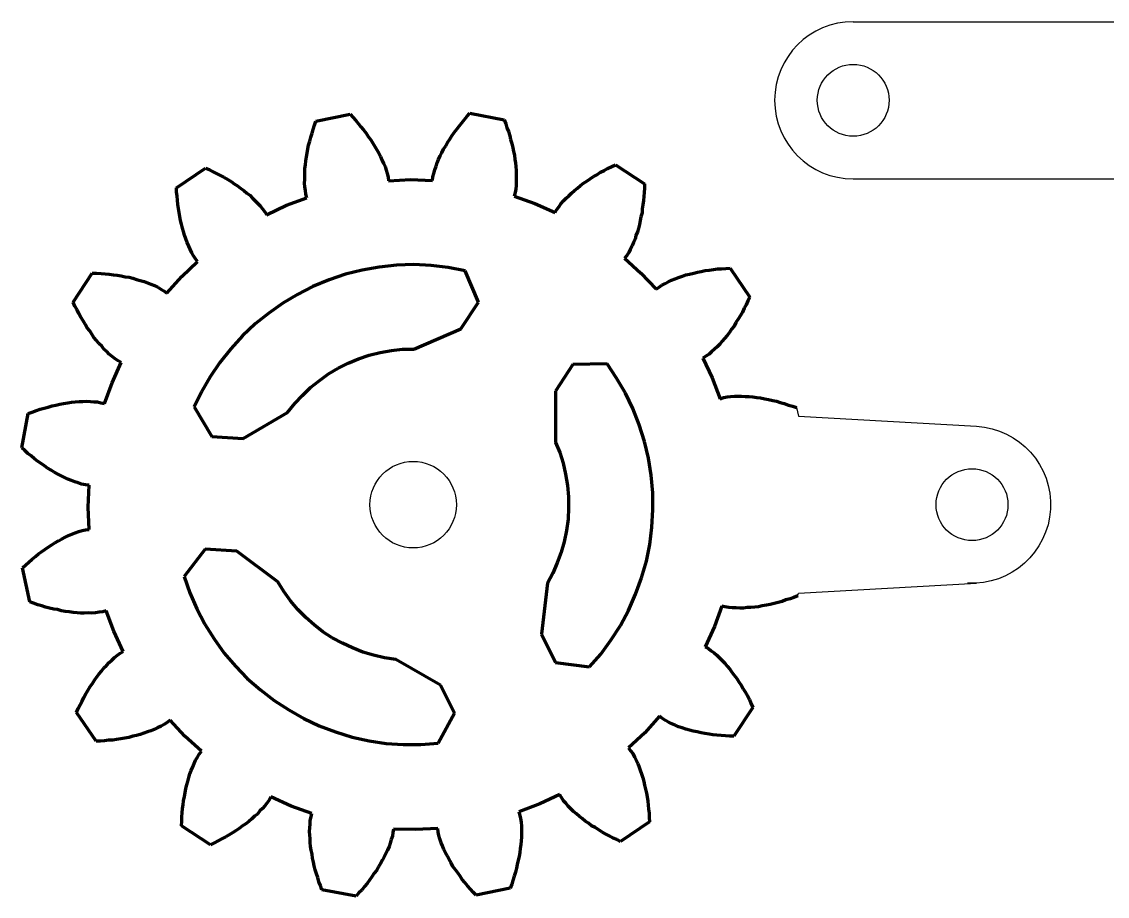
# Model space of a CAD drawing. Extents: x 3 to 159, y 10 to 125.
# Drawn here: x 3.5 to 72.6, y 10.5 to 66.1 of the extents above; entities that cross this region are included whole.
import ezdxf

# ---------------------------------------------------------------- set-up
doc = ezdxf.new("R2010")
doc.units = 0

msp = doc.modelspace()

# ---------------------------------------------------------------- linework, layer by layer
at = {"linetype": 'ByBlock'}
for p, q in [((56.422, 66.101), (91.982, 66.101)), ((56.422, 56.101), (91.145, 56.101)), ((52.822, 41.557), (52.932, 41.007)), ((52.932, 41.007), (64.263, 40.372)), ((52.905, 29.573), (52.939, 29.747)), ((52.939, 29.747), (64.265, 30.387))]:
    msp.add_line(p, q, dxfattribs=at)
at = {"color": 7, "lineweight": 211}
for points in [[(22.231, 59.775), (24.405, 60.226)], [(24.405, 60.226), (24.576, 60.03)], [(31.856, 60.093), (32.035, 60.274)], [(32.035, 60.274), (34.215, 59.859)], [(22.066, 59.25), (22.152, 59.528)], [(22.152, 59.528), (22.231, 59.775)], [(24.576, 60.03), (24.766, 59.809)], [(24.766, 59.809), (24.937, 59.613)], [(24.937, 59.613), (25.102, 59.409)], [(25.102, 59.409), (25.272, 59.214)], [(31.196, 59.27), (31.358, 59.463)], [(31.358, 59.463), (31.523, 59.677)], [(31.523, 59.677), (31.686, 59.87)], [(31.686, 59.87), (31.856, 60.093)], [(34.215, 59.859), (34.325, 59.608)], [(34.325, 59.608), (34.393, 59.347)], [(21.838, 58.503), (21.916, 58.75)], [(21.916, 58.75), (21.987, 59.003)], [(21.987, 59.003), (22.066, 59.25)], [(25.272, 59.214), (25.437, 59.009)], [(25.437, 59.009), (25.566, 58.805)], [(25.566, 58.805), (25.72, 58.584)], [(30.751, 58.629), (30.888, 58.838)], [(30.888, 58.838), (31.026, 59.047)], [(31.026, 59.047), (31.196, 59.27)], [(34.393, 59.347), (34.478, 59.112)], [(34.478, 59.112), (34.569, 58.849)], [(34.569, 58.849), (34.62, 58.6)], [(21.73, 58.011), (21.767, 58.25)], [(21.767, 58.25), (21.838, 58.503)], [(25.72, 58.584), (25.857, 58.374)], [(25.857, 58.374), (25.986, 58.17)], [(25.986, 58.17), (26.113, 57.943)], [(30.356, 57.991), (30.493, 58.2)], [(30.493, 58.2), (30.614, 58.42)], [(30.614, 58.42), (30.751, 58.629)], [(34.62, 58.6), (34.694, 58.348)], [(34.694, 58.348), (34.763, 58.088)], [(34.763, 58.088), (34.811, 57.852)], [(21.596, 57.261), (21.634, 57.5)], [(21.634, 57.5), (21.676, 57.747)], [(21.676, 57.747), (21.73, 58.011)], [(26.113, 57.943), (26.242, 57.739)], [(26.242, 57.739), (26.337, 57.521)], [(26.337, 57.521), (26.439, 57.31)], [(29.96, 57.115), (30.044, 57.335)], [(30.044, 57.335), (30.14, 57.571)], [(30.14, 57.571), (30.244, 57.766)], [(30.244, 57.766), (30.356, 57.991)], [(34.811, 57.852), (34.863, 57.603)], [(34.863, 57.603), (34.895, 57.343)], [(34.895, 57.343), (34.927, 57.118)], [(13.373, 55.544), (15.209, 56.791)], [(15.209, 56.791), (15.446, 56.695)], [(15.446, 56.695), (15.691, 56.558)], [(21.532, 56.526), (21.533, 56.764)], [(21.533, 56.764), (21.57, 57.003)], [(21.57, 57.003), (21.596, 57.261)], [(26.439, 57.31), (26.535, 57.092)], [(26.535, 57.092), (26.636, 56.882)], [(26.636, 56.882), (26.704, 56.658)], [(26.704, 56.658), (26.764, 56.439)], [(29.742, 56.456), (29.796, 56.684)], [(29.796, 56.684), (29.881, 56.904)], [(29.881, 56.904), (29.96, 57.115)], [(34.927, 57.118), (34.954, 56.885)], [(34.954, 56.885), (34.969, 56.636)], [(40.572, 56.64), (40.793, 56.758)], [(40.793, 56.758), (41.056, 56.885)], [(41.056, 56.885), (41.307, 56.995)], [(41.307, 56.995), (43.146, 55.787)], [(15.691, 56.558), (15.916, 56.446)], [(15.916, 56.446), (16.153, 56.315)], [(16.153, 56.315), (16.378, 56.202)], [(16.378, 56.202), (16.623, 56.065)], [(16.623, 56.065), (16.832, 55.928)], [(21.512, 55.821), (21.521, 56.054)], [(21.521, 56.054), (21.523, 56.293)], [(21.523, 56.293), (21.532, 56.526)], [(26.764, 56.439), (26.832, 56.215)], [(26.832, 56.215), (26.858, 55.982)], [(26.858, 55.982), (28.25, 56.061)], [(28.25, 56.061), (28.25, 56.061)], [(28.25, 56.061), (29.648, 56.004)], [(29.648, 56.004), (29.674, 56.226)], [(29.674, 56.226), (29.742, 56.456)], [(34.969, 56.636), (34.985, 56.386)], [(34.984, 56.148), (34.974, 55.915)], [(34.985, 56.386), (34.984, 56.148)], [(39.26, 55.827), (39.464, 55.956)], [(39.464, 55.956), (39.685, 56.11)], [(39.685, 56.11), (39.895, 56.247)], [(39.895, 56.247), (40.116, 56.365)], [(40.116, 56.365), (40.337, 56.52)], [(40.337, 56.52), (40.572, 56.64)], [(13.372, 55.27), (13.373, 55.544)], [(13.413, 55.004), (13.372, 55.27)], [(16.832, 55.928), (17.041, 55.791)], [(17.041, 55.791), (17.25, 55.654)], [(17.25, 55.654), (17.448, 55.5)], [(17.448, 55.5), (17.657, 55.362)], [(17.657, 55.362), (17.849, 55.2)], [(21.538, 55.588), (21.512, 55.821)], [(21.57, 55.364), (21.538, 55.588)], [(21.597, 55.131), (21.57, 55.364)], [(34.947, 55.454), (34.92, 55.232)], [(34.973, 55.676), (34.947, 55.454)], [(34.974, 55.915), (34.973, 55.676)], [(38.487, 55.198), (38.683, 55.368)], [(38.683, 55.368), (38.871, 55.508)], [(38.871, 55.508), (39.067, 55.679)], [(39.067, 55.679), (39.26, 55.827)], [(43.145, 55.512), (43.116, 55.232)], [(43.146, 55.787), (43.145, 55.512)], [(13.429, 54.754), (13.413, 55.004)], [(13.45, 54.477), (13.429, 54.754)], [(17.849, 55.2), (18.022, 55.063)], [(18.022, 55.063), (18.204, 54.883)], [(18.204, 54.883), (18.369, 54.715)], [(18.369, 54.715), (18.525, 54.553)], [(20.356, 54.426), (21.665, 54.907)], [(21.665, 54.907), (21.597, 55.131)], [(34.92, 55.232), (34.858, 55.01)], [(34.858, 55.01), (36.162, 54.536)], [(37.826, 54.519), (37.989, 54.712)], [(37.989, 54.712), (38.157, 54.877)], [(38.157, 54.877), (38.319, 55.033)], [(38.319, 55.033), (38.487, 55.198)], [(43.078, 54.719), (43.041, 54.444)], [(43.096, 54.982), (43.078, 54.719)], [(43.116, 55.232), (43.096, 54.982)], [(13.501, 54.228), (13.45, 54.477)], [(13.534, 53.967), (13.501, 54.228)], [(13.574, 53.701), (13.534, 53.967)], [(18.525, 54.553), (18.69, 54.385)], [(18.69, 54.385), (18.83, 54.197)], [(18.83, 54.197), (18.983, 54.012)], [(18.983, 54.012), (19.096, 53.819)], [(19.096, 53.819), (20.356, 54.426)], [(20.356, 54.426), (20.356, 54.426)], [(36.162, 54.536), (37.459, 53.959)], [(37.459, 53.959), (37.563, 54.154)], [(37.563, 54.154), (37.706, 54.336)], [(37.706, 54.336), (37.826, 54.519)], [(42.986, 53.941), (42.908, 53.694)], [(43.004, 54.205), (42.986, 53.941)], [(43.041, 54.444), (43.004, 54.205)], [(13.623, 53.466), (13.574, 53.701)], [(13.675, 53.216), (13.623, 53.466)], [(13.749, 52.965), (13.675, 53.216)], [(42.828, 53.208), (42.757, 52.955)], [(42.87, 53.455), (42.828, 53.208)], [(42.908, 53.694), (42.87, 53.455)], [(13.808, 52.746), (13.749, 52.965)], [(13.876, 52.522), (13.808, 52.746)], [(13.961, 52.287), (13.876, 52.522)], [(42.695, 52.733), (42.6, 52.496)], [(42.757, 52.955), (42.695, 52.733)], [(14.046, 52.051), (13.961, 52.287)], [(14.142, 51.833), (14.046, 52.051)], [(14.243, 51.623), (14.142, 51.833)], [(42.352, 51.846), (42.239, 51.62)], [(42.436, 52.065), (42.352, 51.846)], [(42.54, 52.26), (42.436, 52.065)], [(42.6, 52.496), (42.54, 52.26)], [(14.339, 51.404), (14.243, 51.623)], [(14.451, 51.211), (14.339, 51.404)], [(14.563, 51.018), (14.451, 51.211)], [(42.009, 51.233), (41.871, 51.06)], [(42.135, 51.426), (42.009, 51.233)], [(42.239, 51.62), (42.135, 51.426)], [(13.7, 49.886), (14.709, 50.838)], [(14.709, 50.838), (14.563, 51.018)], [(26.263, 50.486), (25.182, 50.299)], [(27.358, 50.605), (26.263, 50.486)], [(28.467, 50.654), (27.358, 50.605)], [(29.563, 50.592), (28.467, 50.654)], [(30.656, 50.472), (29.563, 50.592)], [(31.739, 50.263), (30.656, 50.472)], [(41.871, 51.06), (42.915, 50.099)], [(6.794, 48.261), (8.002, 50.1)], [(8.002, 50.1), (8.276, 50.099)], [(8.276, 50.099), (8.568, 50.087)], [(8.568, 50.087), (8.817, 50.066)], [(8.817, 50.066), (9.081, 50.049)], [(9.081, 50.049), (9.345, 49.995)], [(9.345, 49.995), (9.594, 49.974)], [(9.594, 49.974), (9.842, 49.932)], [(9.842, 49.932), (10.105, 49.878)], [(10.105, 49.878), (10.344, 49.841)], [(10.344, 49.841), (10.58, 49.781)], [(10.58, 49.781), (10.828, 49.703)], [(12.739, 48.842), (13.7, 49.886)], [(13.7, 49.886), (13.7, 49.886)], [(24.116, 50.042), (23.073, 49.674)], [(25.182, 50.299), (24.116, 50.042)], [(32.574, 48.255), (31.739, 50.263)], [(42.915, 50.099), (42.915, 50.099)], [(42.915, 50.099), (43.885, 49.08)], [(44.862, 49.658), (45.098, 49.743)], [(45.098, 49.743), (45.316, 49.838)], [(45.316, 49.838), (45.551, 49.923)], [(45.551, 49.923), (45.776, 49.991)], [(45.776, 49.991), (46.011, 50.04)], [(46.011, 50.04), (46.271, 50.108)], [(46.271, 50.108), (46.512, 50.165)], [(46.512, 50.165), (46.756, 50.209)], [(46.756, 50.209), (46.997, 50.266)], [(46.997, 50.266), (47.257, 50.298)], [(47.257, 50.298), (47.523, 50.339)], [(47.523, 50.339), (47.784, 50.371)], [(47.784, 50.371), (48.033, 50.386)], [(48.033, 50.386), (48.324, 50.411)], [(48.324, 50.411), (48.591, 50.415)], [(48.591, 50.415), (49.837, 48.579)], [(10.828, 49.703), (11.056, 49.649)], [(11.056, 49.649), (11.303, 49.57)], [(11.303, 49.57), (11.523, 49.485)], [(11.523, 49.485), (11.734, 49.406)], [(11.734, 49.406), (11.954, 49.322)], [(11.954, 49.322), (12.179, 49.21)], [(12.179, 49.21), (12.363, 49.089)], [(12.363, 49.089), (12.566, 48.979)], [(22.042, 49.251), (21.06, 48.759)], [(23.073, 49.674), (22.042, 49.251)], [(43.885, 49.08), (44.072, 49.22)], [(44.072, 49.22), (44.241, 49.348)], [(44.241, 49.348), (44.459, 49.444)], [(44.459, 49.444), (44.652, 49.556)], [(44.652, 49.556), (44.862, 49.658)], [(12.566, 48.979), (12.739, 48.842)], [(21.06, 48.759), (20.129, 48.198)], [(49.725, 48.354), (49.613, 48.092)], [(49.837, 48.579), (49.725, 48.354)], [(6.904, 48.009), (6.794, 48.261)], [(7.041, 47.763), (6.904, 48.009)], [(7.159, 47.542), (7.041, 47.763)], [(20.129, 48.198), (19.235, 47.565)], [(31.459, 46.558), (32.574, 48.255)], [(49.493, 47.872), (49.369, 47.63)], [(49.613, 48.092), (49.493, 47.872)], [(7.28, 47.307), (7.159, 47.542)], [(7.423, 47.07), (7.28, 47.307)], [(7.552, 46.865), (7.423, 47.07)], [(19.235, 47.565), (18.366, 46.88)], [(49.095, 47.176), (48.958, 46.967)], [(49.249, 47.41), (49.095, 47.176)], [(49.369, 47.63), (49.249, 47.41)], [(7.673, 46.63), (7.552, 46.865)], [(7.843, 46.435), (7.673, 46.63)], [(7.972, 46.23), (7.843, 46.435)], [(18.366, 46.88), (17.564, 46.115)], [(28.461, 45.273), (31.459, 46.558)], [(48.546, 46.34), (48.392, 46.143)], [(48.683, 46.549), (48.546, 46.34)], [(48.846, 46.742), (48.683, 46.549)], [(48.958, 46.967), (48.846, 46.742)], [(8.11, 46.02), (7.972, 46.23)], [(8.275, 45.816), (8.11, 46.02)], [(8.42, 45.637), (8.275, 45.816)], [(8.602, 45.458), (8.42, 45.637)], [(17.564, 46.115), (16.81, 45.294)], [(48.092, 45.777), (47.93, 45.585)], [(48.23, 45.95), (48.092, 45.777)], [(48.392, 46.143), (48.23, 45.95)], [(8.75, 45.265), (8.602, 45.458)], [(8.923, 45.127), (8.75, 45.265)], [(9.087, 44.959), (8.923, 45.127)], [(9.28, 44.797), (9.087, 44.959)], [(16.81, 45.294), (16.122, 44.43)], [(25.632, 44.882), (26.324, 45.062)], [(26.324, 45.062), (27.034, 45.194)], [(27.034, 45.194), (27.74, 45.268)], [(27.74, 45.268), (28.461, 45.273)], [(47.252, 44.953), (47.042, 44.816)], [(47.414, 45.11), (47.252, 44.953)], [(47.599, 45.263), (47.414, 45.11)], [(47.762, 45.42), (47.599, 45.263)], [(47.93, 45.585), (47.762, 45.42)], [(9.263, 43.133), (9.84, 44.429)], [(9.453, 44.659), (9.28, 44.797)], [(9.645, 44.533), (9.453, 44.659)], [(9.84, 44.429), (9.645, 44.533)], [(16.122, 44.43), (15.501, 43.521)], [(23.658, 44.062), (24.29, 44.388)], [(24.29, 44.388), (24.943, 44.653)], [(24.943, 44.653), (25.632, 44.882)], [(38.592, 44.301), (37.477, 42.605)], [(40.766, 44.333), (38.592, 44.301)], [(41.371, 43.432), (40.766, 44.333)], [(47.042, 44.816), (46.849, 44.704)], [(46.849, 44.704), (47.456, 43.443)], [(15.501, 43.521), (14.956, 42.564)], [(22.451, 43.263), (23.033, 43.694)], [(23.033, 43.694), (23.658, 44.062)], [(8.779, 41.812), (9.263, 43.133)], [(9.263, 43.133), (9.263, 43.133)], [(21.381, 42.327), (21.891, 42.829)], [(21.891, 42.829), (22.451, 43.263)], [(41.932, 42.466), (41.371, 43.432)], [(47.456, 43.443), (47.456, 43.443)], [(47.456, 43.443), (47.962, 42.118)], [(14.956, 42.564), (14.477, 41.598)], [(20.896, 41.808), (21.381, 42.327)], [(37.477, 42.605), (37.488, 39.343)], [(42.408, 41.495), (41.932, 42.466)], [(47.962, 42.118), (48.186, 42.186)], [(48.186, 42.186), (48.393, 42.229)], [(48.393, 42.229), (48.618, 42.261)], [(48.618, 42.261), (48.867, 42.277)], [(48.867, 42.277), (49.084, 42.278)], [(49.084, 42.278), (49.322, 42.277)], [(49.322, 42.277), (49.555, 42.267)], [(49.555, 42.267), (49.811, 42.255)], [(49.811, 42.255), (50.033, 42.229)], [(50.033, 42.229), (50.291, 42.203)], [(50.291, 42.203), (50.53, 42.166)], [(50.53, 42.166), (50.793, 42.112)], [(4.452, 41.364), (4.687, 41.449)], [(4.687, 41.449), (4.939, 41.522)], [(4.939, 41.522), (5.2, 41.591)], [(5.2, 41.591), (5.451, 41.665)], [(5.451, 41.665), (5.695, 41.708)], [(5.695, 41.708), (5.936, 41.765)], [(5.936, 41.765), (6.18, 41.808)], [(6.18, 41.808), (6.446, 41.849)], [(6.446, 41.849), (6.681, 41.898)], [(6.681, 41.898), (6.914, 41.924)], [(6.914, 41.924), (7.164, 41.94)], [(7.164, 41.94), (7.402, 41.938)], [(7.402, 41.938), (7.652, 41.954)], [(7.652, 41.954), (7.885, 41.944)], [(7.885, 41.944), (8.107, 41.918)], [(8.107, 41.918), (8.345, 41.917)], [(8.345, 41.917), (8.551, 41.866)], [(8.551, 41.866), (8.779, 41.812)], [(14.477, 41.598), (15.602, 39.722)], [(20.429, 41.241), (20.896, 41.808)], [(42.803, 40.458), (42.408, 41.495)], [(50.793, 42.112), (51.041, 42.069)], [(51.041, 42.069), (51.304, 42.016)], [(51.304, 42.016), (51.532, 41.962)], [(51.532, 41.962), (51.78, 41.883)], [(51.78, 41.883), (52.032, 41.813)], [(52.032, 41.813), (52.305, 41.717)], [(52.305, 41.717), (52.558, 41.647)], [(52.558, 41.647), (52.822, 41.557)], [(3.514, 38.989), (3.929, 41.169)], [(3.929, 41.169), (4.175, 41.27)], [(4.175, 41.27), (4.452, 41.364)], [(17.614, 39.597), (20.429, 41.241)], [(43.146, 39.395), (42.803, 40.458)], [(15.602, 39.722), (17.614, 39.597)], [(43.402, 38.329), (43.146, 39.395)], [(3.707, 38.827), (3.514, 38.989)], [(3.913, 38.631), (3.707, 38.827)], [(37.488, 39.343), (37.753, 38.69)], [(37.753, 38.69), (37.966, 38.012)], [(4.111, 38.477), (3.913, 38.631)], [(4.32, 38.304), (4.111, 38.477)], [(4.518, 38.15), (4.32, 38.304)], [(4.752, 37.996), (4.518, 38.15)], [(4.961, 37.859), (4.752, 37.996)], [(37.966, 38.012), (38.126, 37.309)], [(43.573, 37.26), (43.402, 38.329)], [(5.154, 37.696), (4.961, 37.859)], [(5.379, 37.584), (5.154, 37.696)], [(5.588, 37.447), (5.379, 37.584)], [(5.808, 37.326), (5.588, 37.447)], [(6.033, 37.214), (5.808, 37.326)], [(38.126, 37.309), (38.253, 36.591)], [(6.228, 37.11), (6.033, 37.214)], [(6.454, 36.998), (6.228, 37.11)], [(6.673, 36.913), (6.454, 36.998)], [(6.885, 36.834), (6.673, 36.913)], [(7.115, 36.767), (6.885, 36.834)], [(7.327, 36.688), (7.115, 36.767)], [(7.574, 36.645), (7.327, 36.688)], [(7.796, 36.619), (7.574, 36.645)], [(7.739, 35.22), (7.796, 36.619)], [(43.675, 36.14), (43.573, 37.26)], [(38.253, 36.591), (38.299, 35.879)], [(43.671, 35.041), (43.675, 36.14)], [(38.299, 35.879), (38.315, 35.174)], [(7.801, 33.803), (7.739, 35.22)], [(7.739, 35.22), (7.739, 35.22)], [(38.315, 35.174), (38.284, 34.453)], [(43.61, 33.945), (43.671, 35.041)], [(38.284, 34.453), (38.177, 33.745)], [(43.489, 32.852), (43.61, 33.945)], [(5.856, 33.083), (6.049, 33.195)], [(6.049, 33.195), (6.279, 33.308)], [(6.279, 33.308), (6.489, 33.409)], [(6.489, 33.409), (6.707, 33.505)], [(6.707, 33.505), (6.907, 33.589)], [(6.907, 33.589), (7.142, 33.674)], [(7.142, 33.674), (7.36, 33.734)], [(7.36, 33.734), (7.568, 33.777)], [(7.568, 33.777), (7.801, 33.803)], [(38.177, 33.745), (38.038, 33.023)], [(4.774, 32.382), (4.994, 32.536)], [(4.994, 32.536), (5.204, 32.674)], [(5.204, 32.674), (5.425, 32.828)], [(5.425, 32.828), (5.629, 32.957)], [(5.629, 32.957), (5.856, 33.083)], [(15.19, 32.539), (13.856, 30.818)], [(17.202, 32.414), (15.19, 32.539)], [(38.038, 33.023), (37.837, 32.353)], [(43.264, 31.78), (43.489, 32.852)], [(3.974, 31.711), (4.186, 31.907)], [(4.186, 31.907), (4.39, 32.072)], [(4.39, 32.072), (4.586, 32.242)], [(4.586, 32.242), (4.774, 32.382)], [(19.808, 30.462), (17.202, 32.414)], [(37.837, 32.353), (37.595, 31.675)], [(42.954, 30.726), (43.264, 31.78)], [(3.563, 31.359), (3.77, 31.546)], [(4.024, 29.202), (3.563, 31.359)], [(3.77, 31.546), (3.974, 31.711)], [(37.595, 31.675), (37.319, 31.018)], [(13.856, 30.818), (14.21, 29.772)], [(20.187, 29.854), (19.808, 30.462)], [(37.319, 31.018), (36.96, 30.381)], [(42.57, 29.686), (42.954, 30.726)], [(14.21, 29.772), (14.658, 28.76)], [(20.618, 29.272), (20.187, 29.854)], [(36.96, 30.381), (36.586, 27.133)], [(4.26, 29.106), (4.024, 29.202)], [(4.533, 29.011), (4.26, 29.106)], [(21.093, 28.721), (20.618, 29.272)], [(42.134, 28.657), (42.57, 29.686)], [(51.142, 29.02), (50.899, 28.977)], [(51.394, 29.094), (51.142, 29.02)], [(51.655, 29.163), (51.394, 29.094)], [(51.896, 29.22), (51.655, 29.163)], [(52.142, 29.321), (51.896, 29.22)], [(52.402, 29.39), (52.142, 29.321)], [(52.637, 29.474), (52.402, 29.39)], [(52.905, 29.573), (52.637, 29.474)], [(4.786, 28.94), (4.533, 29.011)], [(5.033, 28.862), (4.786, 28.94)], [(5.286, 28.791), (5.033, 28.862)], [(5.55, 28.738), (5.286, 28.791)], [(5.789, 28.7), (5.55, 28.738)], [(6.036, 28.622), (5.789, 28.7)], [(6.283, 28.579), (6.036, 28.622)], [(6.538, 28.567), (6.283, 28.579)], [(6.785, 28.524), (6.538, 28.567)], [(7.035, 28.504), (6.785, 28.524)], [(7.257, 28.477), (7.035, 28.504)], [(7.496, 28.476), (7.257, 28.477)], [(7.745, 28.492), (7.496, 28.476)], [(7.978, 28.482), (7.745, 28.492)], [(8.211, 28.509), (7.978, 28.482)], [(8.436, 28.541), (8.211, 28.509)], [(8.668, 28.567), (8.436, 28.541)], [(8.893, 28.635), (8.668, 28.567)], [(9.373, 27.327), (8.893, 28.635)], [(14.658, 28.76), (15.167, 27.768)], [(21.596, 28.211), (21.093, 28.721)], [(41.613, 27.683), (42.134, 28.657)], [(48.056, 28.93), (47.591, 27.621)], [(48.262, 28.879), (48.056, 28.93)], [(48.509, 28.836), (48.262, 28.879)], [(48.731, 28.81), (48.509, 28.836)], [(48.969, 28.809), (48.731, 28.81)], [(49.202, 28.799), (48.969, 28.809)], [(49.441, 28.798), (49.202, 28.799)], [(49.665, 28.83), (49.441, 28.798)], [(49.915, 28.846), (49.665, 28.83)], [(50.164, 28.861), (49.915, 28.846)], [(50.397, 28.888), (50.164, 28.861)], [(50.633, 28.937), (50.397, 28.888)], [(50.899, 28.977), (50.633, 28.937)], [(15.167, 27.768), (15.755, 26.843)], [(22.126, 27.743), (21.596, 28.211)], [(22.672, 27.3), (22.126, 27.743)], [(41.009, 26.764), (41.613, 27.683)], [(9.964, 26.041), (9.373, 27.327)], [(9.373, 27.327), (9.373, 27.327)], [(23.274, 26.905), (22.672, 27.3)], [(36.586, 27.133), (37.482, 25.348)], [(47.591, 27.621), (47.006, 26.33)], [(47.591, 27.621), (47.591, 27.621)], [(15.755, 26.843), (16.397, 25.943)], [(23.923, 26.562), (23.274, 26.905)], [(24.563, 26.262), (23.923, 26.562)], [(25.23, 26.003), (24.563, 26.262)], [(40.363, 25.872), (41.009, 26.764)], [(47.006, 26.33), (47.209, 26.22)], [(9.247, 25.495), (9.415, 25.66)], [(9.415, 25.66), (9.602, 25.8)], [(9.602, 25.8), (9.771, 25.929)], [(9.771, 25.929), (9.964, 26.041)], [(16.397, 25.943), (17.109, 25.116)], [(25.9, 25.802), (25.23, 26.003)], [(26.605, 25.637), (25.9, 25.802)], [(27.313, 25.531), (26.605, 25.637)], [(39.651, 25.06), (40.363, 25.872)], [(47.209, 26.22), (47.382, 26.083)], [(47.382, 26.083), (47.574, 25.957)], [(47.574, 25.957), (47.742, 25.811)], [(47.742, 25.811), (47.906, 25.643)], [(47.906, 25.643), (48.088, 25.464)], [(8.583, 24.795), (8.737, 24.993)], [(8.737, 24.993), (8.905, 25.157)], [(8.905, 25.157), (9.084, 25.339)], [(9.084, 25.339), (9.247, 25.495)], [(17.109, 25.116), (17.866, 24.319)], [(30.156, 23.903), (27.313, 25.531)], [(37.482, 25.348), (39.651, 25.06)], [(48.088, 25.464), (48.244, 25.301)], [(48.244, 25.301), (48.398, 25.116)], [(48.398, 25.116), (48.563, 24.912)], [(48.563, 24.912), (48.708, 24.733)], [(8.009, 24.011), (8.146, 24.22)], [(8.146, 24.22), (8.3, 24.418)], [(8.3, 24.418), (8.437, 24.627)], [(8.437, 24.627), (8.583, 24.795)], [(17.866, 24.319), (18.703, 23.59)], [(48.708, 24.733), (48.857, 24.54)], [(48.857, 24.54), (49.011, 24.319)], [(49.011, 24.319), (49.14, 24.114)], [(7.597, 23.349), (7.718, 23.568)], [(7.718, 23.568), (7.871, 23.802)], [(7.871, 23.802), (8.009, 24.011)], [(18.703, 23.59), (19.584, 22.927)], [(31.053, 22.117), (30.156, 23.903)], [(49.14, 24.114), (49.294, 23.894)], [(49.294, 23.894), (49.42, 23.667)], [(49.42, 23.667), (49.549, 23.463)], [(7.225, 22.636), (7.353, 22.886)], [(7.353, 22.886), (7.474, 23.106)], [(7.474, 23.106), (7.597, 23.349)], [(19.584, 22.927), (20.504, 22.323)], [(49.549, 23.463), (49.687, 23.217)], [(49.687, 23.217), (49.813, 22.99)], [(49.813, 22.99), (49.915, 22.744)], [(6.998, 22.163), (7.104, 22.416)], [(8.244, 20.327), (6.998, 22.163)], [(7.104, 22.416), (7.225, 22.636)], [(20.504, 22.323), (21.462, 21.778)], [(30.004, 20.21), (31.053, 22.117)], [(50.041, 22.481), (48.833, 20.643)], [(49.915, 22.744), (50.041, 22.481)], [(12.782, 21.534), (12.572, 21.396)], [(12.95, 21.662), (12.782, 21.534)], [(13.897, 20.645), (12.95, 21.662)], [(21.462, 21.778), (22.447, 21.31)], [(44.107, 21.917), (43.154, 20.868)], [(44.288, 21.774), (44.107, 21.917)], [(44.472, 21.653), (44.288, 21.774)], [(44.675, 21.544), (44.472, 21.653)], [(44.875, 21.448), (44.675, 21.544)], [(45.095, 21.363), (44.875, 21.448)], [(11.043, 20.762), (10.818, 20.694)], [(11.278, 20.847), (11.043, 20.762)], [(11.513, 20.931), (11.278, 20.847)], [(11.732, 20.991), (11.513, 20.931)], [(11.95, 21.087), (11.732, 20.991)], [(12.16, 21.188), (11.95, 21.087)], [(12.379, 21.284), (12.16, 21.188)], [(12.572, 21.396), (12.379, 21.284)], [(22.447, 21.31), (23.478, 20.932)], [(23.478, 20.932), (24.545, 20.59)], [(43.154, 20.868), (42.126, 19.904)], [(43.154, 20.868), (43.154, 20.868)], [(45.315, 21.243), (45.095, 21.363)], [(45.543, 21.189), (45.315, 21.243)], [(45.762, 21.104), (45.543, 21.189)], [(46.01, 21.026), (45.762, 21.104)], [(46.238, 20.972), (46.01, 21.026)], [(46.485, 20.929), (46.238, 20.972)], [(46.749, 20.875), (46.485, 20.929)], [(46.971, 20.813), (46.749, 20.875)], [(47.251, 20.784), (46.971, 20.813)], [(47.498, 20.742), (47.251, 20.784)], [(47.748, 20.721), (47.498, 20.742)], [(8.53, 20.343), (8.244, 20.327)], [(8.779, 20.358), (8.53, 20.343)], [(9.045, 20.399), (8.779, 20.358)], [(9.311, 20.404), (9.045, 20.399)], [(9.555, 20.447), (9.311, 20.404)], [(9.821, 20.487), (9.555, 20.447)], [(10.082, 20.52), (9.821, 20.487)], [(10.323, 20.577), (10.082, 20.52)], [(10.583, 20.645), (10.323, 20.577)], [(10.818, 20.694), (10.583, 20.645)], [(14.947, 19.693), (13.897, 20.645)], [(13.897, 20.645), (13.897, 20.645)], [(24.545, 20.59), (25.618, 20.364)], [(25.618, 20.364), (26.7, 20.191)], [(26.7, 20.191), (27.796, 20.129)], [(27.796, 20.129), (28.903, 20.12)], [(28.903, 20.12), (30.004, 20.21)], [(48.028, 20.693), (47.748, 20.721)], [(48.287, 20.667), (48.028, 20.693)], [(48.542, 20.654), (48.287, 20.667)], [(48.833, 20.643), (48.542, 20.654)], [(14.7, 19.317), (14.804, 19.511)], [(14.804, 19.511), (14.947, 19.693)], [(42.126, 19.904), (42.249, 19.727)], [(42.249, 19.727), (42.403, 19.542)], [(42.403, 19.542), (42.499, 19.324)], [(14.298, 18.468), (14.393, 18.704)], [(14.393, 18.704), (14.478, 18.924)], [(14.478, 18.924), (14.573, 19.124)], [(14.573, 19.124), (14.7, 19.317)], [(42.499, 19.324), (42.611, 19.131)], [(42.611, 19.131), (42.712, 18.92)], [(42.712, 18.92), (42.797, 18.685)], [(42.797, 18.685), (42.868, 18.483)], [(14.08, 17.773), (14.151, 18.026)], [(14.151, 18.026), (14.219, 18.257)], [(14.219, 18.257), (14.298, 18.468)], [(42.868, 18.483), (42.953, 18.248)], [(42.953, 18.248), (43.038, 18.013)], [(43.038, 18.013), (43.095, 17.772)], [(13.905, 17.051), (13.959, 17.315)], [(13.959, 17.315), (14.018, 17.551)], [(14.018, 17.551), (14.08, 17.773)], [(43.095, 17.772), (43.138, 17.528)], [(43.138, 17.528), (43.212, 17.276)], [(43.212, 17.276), (43.263, 17.027)], [(13.814, 16.548), (13.868, 16.812)], [(13.868, 16.812), (13.905, 17.051)], [(19.25, 16.59), (19.129, 16.407)], [(19.36, 16.794), (19.25, 16.59)], [(20.65, 16.209), (19.36, 16.794)], [(37.758, 16.934), (36.473, 16.343)], [(37.871, 16.741), (37.758, 16.934)], [(37.983, 16.548), (37.871, 16.741)], [(43.263, 17.027), (43.312, 16.792)], [(43.312, 16.792), (43.353, 16.526)], [(13.722, 15.771), (13.751, 16.051)], [(13.751, 16.051), (13.788, 16.29)], [(13.788, 16.29), (13.814, 16.548)], [(18.672, 15.893), (18.518, 15.695)], [(18.84, 16.058), (18.672, 15.893)], [(18.986, 16.225), (18.84, 16.058)], [(19.129, 16.407), (18.986, 16.225)], [(21.977, 15.732), (20.65, 16.209)], [(20.65, 16.209), (20.65, 16.209)], [(36.473, 16.343), (35.148, 15.838)], [(36.473, 16.343), (36.473, 16.343)], [(38.139, 16.385), (37.983, 16.548)], [(38.293, 16.2), (38.139, 16.385)], [(38.45, 16.038), (38.293, 16.2)], [(38.631, 15.859), (38.45, 16.038)], [(43.353, 16.526), (43.385, 16.265)], [(43.385, 16.265), (43.4, 16.016)], [(43.4, 16.016), (43.441, 15.75)], [(13.689, 14.955), (13.701, 15.247)], [(13.696, 15.513), (13.722, 15.771)], [(13.701, 15.247), (13.696, 15.513)], [(17.967, 15.22), (17.779, 15.08)], [(18.162, 15.39), (17.967, 15.22)], [(18.331, 15.555), (18.162, 15.39)], [(18.518, 15.695), (18.331, 15.555)], [(21.865, 15.052), (21.866, 15.291)], [(21.866, 15.291), (21.934, 15.521)], [(21.934, 15.521), (21.977, 15.732)], [(35.148, 15.838), (35.216, 15.614)], [(35.216, 15.614), (35.259, 15.406)], [(35.259, 15.406), (35.291, 15.182)], [(38.807, 15.707), (38.631, 15.859)], [(39.005, 15.553), (38.807, 15.707)], [(39.172, 15.407), (39.005, 15.553)], [(39.37, 15.253), (39.172, 15.407)], [(39.579, 15.116), (39.37, 15.253)], [(43.461, 15.198), (41.625, 13.951)], [(43.441, 15.75), (43.44, 15.475)], [(43.44, 15.475), (43.461, 15.198)], [(15.528, 13.747), (13.689, 14.955)], [(17.169, 14.643), (16.923, 14.506)], [(17.348, 14.789), (17.169, 14.643)], [(17.569, 14.943), (17.348, 14.789)], [(17.779, 15.08), (17.569, 14.943)], [(21.829, 14.597), (21.838, 14.83)], [(21.845, 14.347), (21.829, 14.597)], [(21.838, 14.83), (21.865, 15.052)], [(27.138, 14.519), (27.112, 14.297)], [(27.164, 14.741), (27.138, 14.519)], [(28.579, 14.709), (27.164, 14.741)], [(29.996, 14.771), (28.579, 14.709)], [(28.579, 14.709), (28.579, 14.709)], [(30.022, 14.539), (29.996, 14.771)], [(30.065, 14.331), (30.022, 14.539)], [(35.291, 15.182), (35.306, 14.932)], [(35.306, 14.932), (35.308, 14.716)], [(35.308, 14.716), (35.323, 14.466)], [(39.772, 14.954), (39.579, 15.116)], [(39.997, 14.842), (39.772, 14.954)], [(40.231, 14.688), (39.997, 14.842)], [(40.44, 14.551), (40.231, 14.688)], [(40.677, 14.419), (40.44, 14.551)], [(15.79, 13.874), (15.528, 13.747)], [(16.02, 13.986), (15.79, 13.874)], [(16.246, 14.113), (16.02, 13.986)], [(16.492, 14.25), (16.246, 14.113)], [(16.713, 14.368), (16.492, 14.25)], [(16.923, 14.506), (16.713, 14.368)], [(21.86, 14.134), (21.845, 14.347)], [(21.875, 13.884), (21.86, 14.134)], [(21.891, 13.635), (21.875, 13.884)], [(26.965, 13.855), (26.886, 13.644)], [(27.033, 14.086), (26.965, 13.855)], [(27.112, 14.297), (27.033, 14.086)], [(30.125, 14.112), (30.065, 14.331)], [(30.21, 13.877), (30.125, 14.112)], [(30.295, 13.678), (30.21, 13.877)], [(35.285, 13.989), (35.275, 13.756)], [(35.322, 14.228), (35.285, 13.989)], [(35.323, 14.466), (35.322, 14.228)], [(40.902, 14.307), (40.677, 14.419)], [(41.147, 14.17), (40.902, 14.307)], [(41.383, 14.074), (41.147, 14.17)], [(41.625, 13.951), (41.383, 14.074)], [(21.934, 13.391), (21.891, 13.635)], [(21.991, 13.15), (21.934, 13.391)], [(22.024, 12.89), (21.991, 13.15)], [(26.689, 13.199), (26.569, 12.979)], [(26.791, 13.407), (26.689, 13.199)], [(26.886, 13.644), (26.791, 13.407)], [(30.379, 13.443), (30.295, 13.678)], [(30.475, 13.224), (30.379, 13.443)], [(30.604, 13.02), (30.475, 13.224)], [(35.22, 13.253), (35.167, 12.99)], [(35.233, 13.509), (35.22, 13.253)], [(35.275, 13.756), (35.233, 13.509)], [(22.075, 12.64), (22.024, 12.89)], [(22.124, 12.405), (22.075, 12.64)], [(26.353, 12.558), (26.215, 12.349)], [(26.473, 12.778), (26.353, 12.558)], [(26.569, 12.979), (26.473, 12.778)], [(30.705, 12.81), (30.604, 13.02)], [(30.843, 12.6), (30.705, 12.81)], [(30.955, 12.37), (30.843, 12.6)], [(35.045, 12.495), (35.008, 12.256)], [(35.099, 12.759), (35.045, 12.495)], [(35.167, 12.99), (35.099, 12.759)], [(22.192, 12.145), (22.124, 12.405)], [(22.266, 11.893), (22.192, 12.145)], [(22.351, 11.658), (22.266, 11.893)], [(25.941, 11.932), (25.787, 11.698)], [(26.103, 12.124), (25.941, 11.932)], [(26.215, 12.349), (26.103, 12.124)], [(31.109, 12.15), (30.955, 12.37)], [(31.263, 11.965), (31.109, 12.15)], [(31.417, 11.744), (31.263, 11.965)], [(31.546, 11.54), (31.417, 11.744)], [(34.859, 11.756), (34.772, 11.478)], [(34.938, 12.003), (34.859, 11.756)], [(35.008, 12.256), (34.938, 12.003)], [(22.419, 11.397), (22.351, 11.658)], [(22.529, 11.146), (22.419, 11.397)], [(22.62, 10.883), (22.529, 11.146)], [(25.322, 11.081), (25.152, 10.858)], [(25.485, 11.274), (25.322, 11.081)], [(25.65, 11.489), (25.485, 11.274)], [(25.787, 11.698), (25.65, 11.489)], [(31.711, 11.335), (31.546, 11.54)], [(31.882, 11.14), (31.711, 11.335)], [(32.072, 10.919), (31.882, 11.14)], [(34.693, 11.231), (34.587, 10.978)], [(34.772, 11.478), (34.693, 11.231)], [(24.8, 10.468), (22.62, 10.883)], [(24.973, 10.677), (24.8, 10.468)], [(25.152, 10.858), (24.973, 10.677)], [(32.242, 10.723), (32.072, 10.919)], [(32.44, 10.533), (32.242, 10.723)], [(34.587, 10.978), (32.44, 10.533)]]:
    msp.add_lwpolyline(points, dxfattribs=at)
at = {"linetype": 'ByBlock'}
for centre, radius in [((56.422, 61.101), 2.286), ((28.423, 35.379), 2.75), ((63.983, 35.379), 2.286)]:
    msp.add_circle(centre, radius, dxfattribs=at)
msp.add_arc((56.422, 61.101), 5, 90, 270, dxfattribs=at)
at = {"linetype": 'ByBlock', "extrusion": (0, 0, -1)}
msp.add_arc((-63.983, 35.379), 5, 93.21022, 273.21022, dxfattribs=at)

doc.saveas('drawing.dxf')
